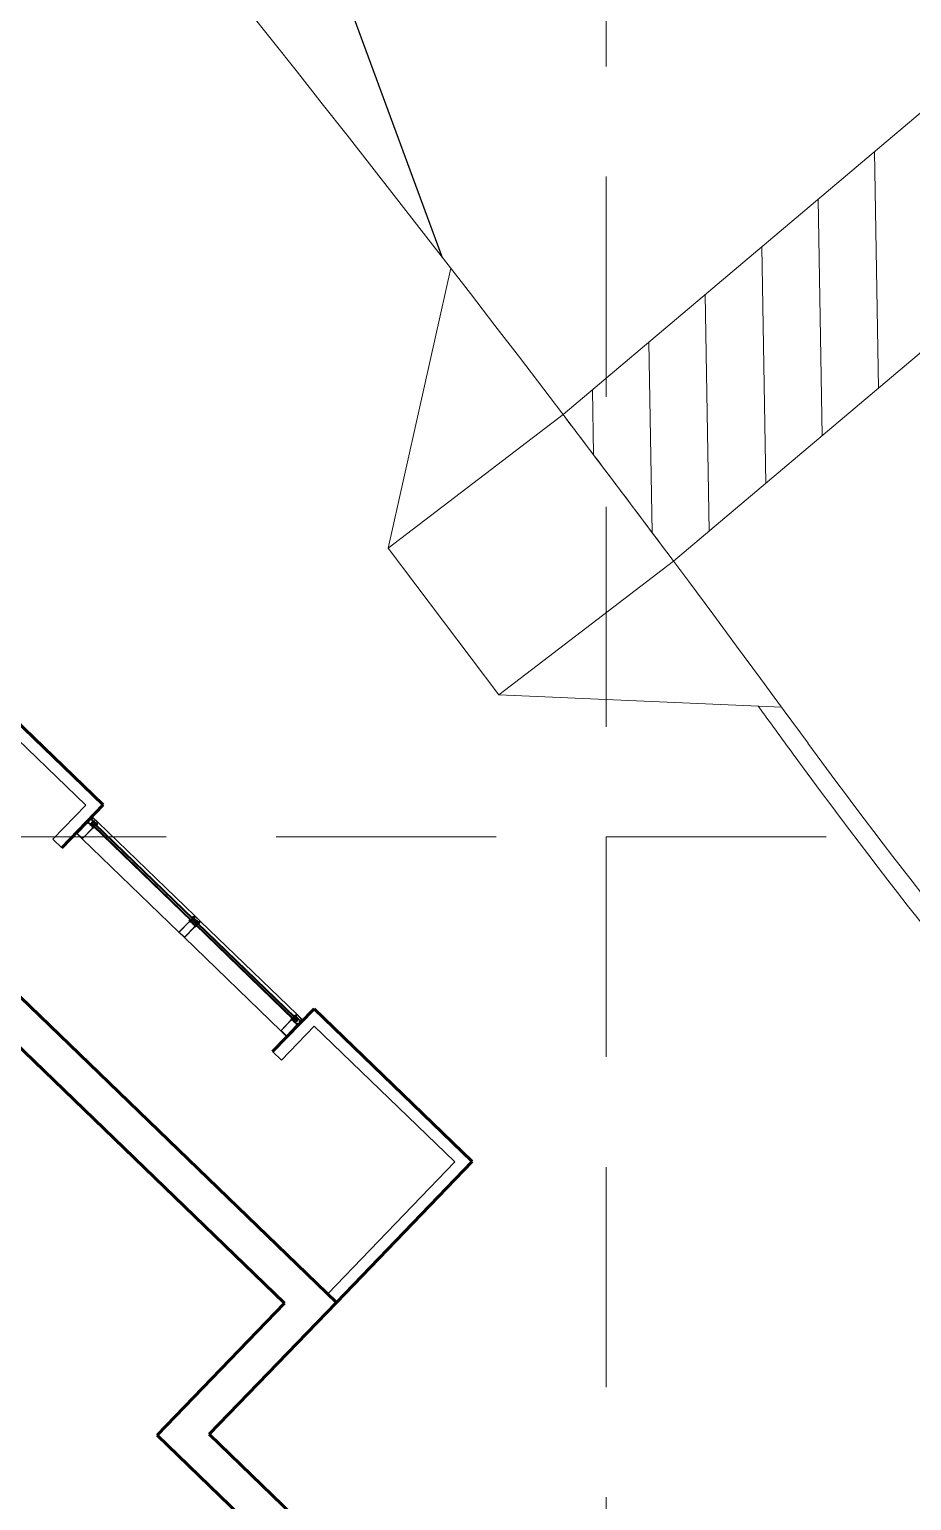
# Model space of a CAD drawing. Header units: feet. Extents: x 2597001 to 2598732, y 7017887 to 7019952.
# Drawn here: x 2597418.59 to 2597442.66, y 7018761.52 to 7018801.63 of the extents above; entities that cross this region are included whole.
import ezdxf

# ---------------------------------------------------------------- set-up
doc = ezdxf.new("R2010")
doc.units = ezdxf.units.FT
doc.header["$LTSCALE"] = 30
doc.header["$MEASUREMENT"] = 0
doc.linetypes.add('HIDDEN', pattern=[0.375, 0.25, -0.125])
doc.layers.get('0').update_dxf_attribs({"linetype": 'CONTINUOUS'})
for name, color, linetype, lineweight in [('18358A-BASE-SITE$0$A-Sidewalk', 241, 'CONTINUOUS', 20), ('18358A-BASE-SITE$0$Curb', 1, 'CONTINUOUS', 9), ('18358A-BASE-SITE$0$DICKS-A-WALL-AGAP', 1, 'CONTINUOUS', 20), ('18358A-BASE-SITE$0$DICKS-A-WALL-SHELL-EXT', 1, 'CONTINUOUS', 60), ('18358A-BASE-SITE$0$DICKS-A-WALL-SHELL-INT', 1, 'CONTINUOUS', 60), ('18358A-BASE-SITE$0$PARK-STRIP', 5, 'CONTINUOUS', 0)]:
    doc.layers.add(name, color=color, linetype=linetype, lineweight=lineweight)
doc.layers.add('GRID', color=254, linetype='HIDDEN')
doc.layers.add('PC', color=35, linetype='CONTINUOUS')

msp = doc.modelspace()

# ---------------------------------------------------------------- hatches: boundary and pattern name
at = {"layer": '18358A-BASE-SITE$0$PARK-STRIP'}
h = msp.add_hatch(dxfattribs=at)
h.set_pattern_fill('ANSI31', scale=12.5, style=0)
h.set_pattern_definition([(91.00003011, (24.753, -24.7226), (-1.56226200935, -0.02727020604), [])])
edge = h.paths.add_edge_path()
edge.add_arc((2596963.26, 7018433.654), 590.411, 36.776608, 37.262559)
edge.add_line((2597433.15, 7018791.129), (2597463.484, 7018816.728))
edge.add_line((2597463.484, 7018816.728), (2597465.27, 7018823.892))
edge.add_line((2597465.27, 7018823.892), (2597450.715, 7018827.52))
edge.add_line((2597450.715, 7018827.52), (2597452.893, 7018836.253))
edge.add_line((2597452.893, 7018836.253), (2597491.705, 7018826.576))
edge.add_line((2597491.705, 7018826.576), (2597489.53, 7018817.843))
edge.add_line((2597489.53, 7018817.843), (2597470.121, 7018822.682))
edge.add_line((2597470.121, 7018822.682), (2597467.944, 7018813.949))
edge.add_line((2597467.944, 7018813.949), (2597436.165, 7018787.13))

# ---------------------------------------------------------------- linework, layer by layer
for p, q in [((2597420.3, 7018780.173), (2597419.866, 7018779.723)), ((2597420.304, 7018780.169), (2597420.3, 7018780.173)), ((2597420.304, 7018780.169), (2597420.305, 7018780.164)), ((2597420.312, 7018780.157), (2597420.317, 7018780.155)), ((2597420.317, 7018780.155), (2597420.318, 7018780.155)), ((2597420.319, 7018780.155), (2597420.468, 7018780.01)), ((2597419.866, 7018779.723), (2597419.869, 7018779.72)), ((2597419.869, 7018779.72), (2597419.874, 7018779.718)), ((2597419.869, 7018779.72), (2597419.869, 7018779.72)), ((2597419.874, 7018779.718), (2597419.878, 7018779.715)), ((2597419.878, 7018779.715), (2597419.882, 7018779.711)), ((2597419.882, 7018779.711), (2597419.884, 7018779.707)), ((2597419.884, 7018779.707), (2597419.884, 7018779.705)), ((2597419.884, 7018779.705), (2597420.034, 7018779.56)), ((2597420.034, 7018779.56), (2597420.322, 7018779.858)), ((2597420.324, 7018779.856), (2597420.328, 7018779.852)), ((2597420.325, 7018779.917), (2597423.018, 7018777.316)), ((2597420.328, 7018779.852), (2597420.359, 7018779.871)), ((2597420.382, 7018779.977), (2597423.076, 7018777.376)), ((2597420.447, 7018779.976), (2597420.43, 7018779.944)), ((2597420.443, 7018779.984), (2597420.468, 7018780.01)), ((2597420.443, 7018779.98), (2597420.447, 7018779.976)), ((2597422.671, 7018777.014), (2597422.959, 7018777.312)), ((2597422.953, 7018777.318), (2597422.97, 7018777.349)), ((2597422.957, 7018777.314), (2597422.953, 7018777.318)), ((2597423.072, 7018777.441), (2597423.041, 7018777.423)), ((2597423.076, 7018777.437), (2597423.072, 7018777.441)), ((2597423.08, 7018777.437), (2597423.105, 7018777.463)), ((2597423.105, 7018777.463), (2597423.255, 7018777.319)), ((2597423.169, 7018777.286), (2597425.855, 7018774.692)), ((2597423.234, 7018777.285), (2597423.217, 7018777.253)), ((2597423.23, 7018777.293), (2597423.255, 7018777.319)), ((2597423.23, 7018777.289), (2597423.234, 7018777.285)), ((2597422.671, 7018777.014), (2597422.821, 7018776.869)), ((2597422.821, 7018776.869), (2597423.109, 7018777.167)), ((2597423.111, 7018777.226), (2597425.797, 7018774.632)), ((2597423.111, 7018777.165), (2597423.115, 7018777.161)), ((2597423.115, 7018777.161), (2597423.146, 7018777.18)), ((2597425.451, 7018774.33), (2597425.738, 7018774.628)), ((2597426.053, 7018774.617), (2597425.619, 7018774.167)), ((2597425.732, 7018774.634), (2597425.75, 7018774.665)), ((2597425.736, 7018774.63), (2597425.732, 7018774.634)), ((2597425.851, 7018774.757), (2597425.82, 7018774.739)), ((2597425.856, 7018774.753), (2597425.851, 7018774.757)), ((2597425.859, 7018774.753), (2597425.885, 7018774.779)), ((2597426.035, 7018774.635), (2597425.885, 7018774.779)), ((2597426.035, 7018774.633), (2597426.035, 7018774.635)), ((2597426.037, 7018774.628), (2597426.035, 7018774.633)), ((2597426.041, 7018774.625), (2597426.037, 7018774.628)), ((2597426.045, 7018774.622), (2597426.041, 7018774.625)), ((2597426.05, 7018774.62), (2597426.045, 7018774.622)), ((2597426.05, 7018774.62), (2597426.053, 7018774.617)), ((2597425.6, 7018774.185), (2597425.451, 7018774.33)), ((2597425.602, 7018774.185), (2597425.6, 7018774.185)), ((2597425.607, 7018774.183), (2597425.602, 7018774.185)), ((2597425.611, 7018774.179), (2597425.607, 7018774.183)), ((2597425.614, 7018774.175), (2597425.611, 7018774.179)), ((2597425.615, 7018774.171), (2597425.614, 7018774.175)), ((2597425.615, 7018774.171), (2597425.615, 7018774.171)), ((2597425.619, 7018774.167), (2597425.615, 7018774.171))]:
    msp.add_line(p, q)
at = {"color": 9}
for p, q in [((2597419.902, 7018779.753), (2597420.184, 7018780.045)), ((2597420.184, 7018780.045), (2597420.209, 7018780.021)), ((2597420.188, 7018780.049), (2597420.246, 7018780.109)), ((2597420.213, 7018780.025), (2597420.188, 7018780.049)), ((2597420.246, 7018780.109), (2597420.271, 7018780.085)), ((2597420.249, 7018780.113), (2597420.271, 7018780.135)), ((2597420.275, 7018780.089), (2597420.249, 7018780.113)), ((2597420.271, 7018780.085), (2597420.264, 7018780.077)), ((2597420.264, 7018780.077), (2597420.268, 7018780.074)), ((2597420.268, 7018780.074), (2597420.282, 7018780.089)), ((2597420.271, 7018780.135), (2597420.277, 7018780.13)), ((2597420.275, 7018780.139), (2597420.304, 7018780.169)), ((2597420.28, 7018780.134), (2597420.275, 7018780.139)), ((2597420.275, 7018780.11), (2597420.29, 7018780.125)), ((2597420.281, 7018780.104), (2597420.275, 7018780.11)), ((2597420.29, 7018780.105), (2597420.275, 7018780.089)), ((2597420.277, 7018780.13), (2597420.28, 7018780.134)), ((2597420.29, 7018780.117), (2597420.281, 7018780.104)), ((2597420.282, 7018780.089), (2597420.289, 7018780.081)), ((2597420.286, 7018780.092), (2597420.296, 7018780.104)), ((2597420.293, 7018780.085), (2597420.286, 7018780.092)), ((2597420.287, 7018780.108), (2597420.29, 7018780.105)), ((2597420.293, 7018780.107), (2597420.287, 7018780.108)), ((2597420.289, 7018780.081), (2597420.293, 7018780.085)), ((2597420.299, 7018780.116), (2597420.29, 7018780.125)), ((2597420.29, 7018780.117), (2597420.307, 7018780.101)), ((2597420.293, 7018780.158), (2597420.294, 7018780.153)), ((2597420.293, 7018780.128), (2597420.319, 7018780.155)), ((2597420.293, 7018780.128), (2597420.301, 7018780.121)), ((2597420.296, 7018780.104), (2597420.293, 7018780.107)), ((2597420.294, 7018780.153), (2597420.297, 7018780.149)), ((2597420.307, 7018780.101), (2597420.294, 7018780.092)), ((2597420.294, 7018780.092), (2597420.406, 7018779.983)), ((2597420.296, 7018780.162), (2597420.298, 7018780.157)), ((2597420.297, 7018780.149), (2597420.301, 7018780.146)), ((2597420.298, 7018780.157), (2597420.301, 7018780.153)), ((2597420.299, 7018780.116), (2597420.305, 7018780.122)), ((2597420.3, 7018780.165), (2597420.302, 7018780.161)), ((2597420.301, 7018780.153), (2597420.305, 7018780.15)), ((2597420.301, 7018780.129), (2597420.319, 7018780.147)), ((2597420.301, 7018780.146), (2597420.306, 7018780.144)), ((2597420.303, 7018780.126), (2597420.301, 7018780.129)), ((2597420.305, 7018780.122), (2597420.301, 7018780.121)), ((2597420.302, 7018780.161), (2597420.305, 7018780.157)), ((2597420.303, 7018780.126), (2597420.32, 7018780.131)), ((2597420.303, 7018780.112), (2597420.315, 7018780.124)), ((2597420.303, 7018780.112), (2597420.314, 7018780.101)), ((2597420.303, 7018780.09), (2597420.314, 7018780.101)), ((2597420.337, 7018780.057), (2597420.303, 7018780.09)), ((2597420.305, 7018780.164), (2597420.308, 7018780.16)), ((2597420.305, 7018780.157), (2597420.308, 7018780.153)), ((2597420.305, 7018780.15), (2597420.309, 7018780.148)), ((2597420.306, 7018780.144), (2597420.308, 7018780.143)), ((2597420.308, 7018780.16), (2597420.312, 7018780.157)), ((2597420.308, 7018780.153), (2597420.313, 7018780.151)), ((2597420.309, 7018780.148), (2597420.311, 7018780.147)), ((2597420.313, 7018780.151), (2597420.315, 7018780.151)), ((2597420.315, 7018780.124), (2597420.321, 7018780.126)), ((2597420.319, 7018780.147), (2597420.461, 7018780.01)), ((2597420.333, 7018780.054), (2597420.319, 7018780.039)), ((2597420.321, 7018780.126), (2597420.32, 7018780.131)), ((2597420.333, 7018780.054), (2597420.333, 7018780.054)), ((2597420.367, 7018780.021), (2597420.333, 7018780.054)), ((2597420.337, 7018780.057), (2597420.339, 7018780.059)), ((2597420.339, 7018780.059), (2597420.372, 7018780.027)), ((2597419.869, 7018779.72), (2597419.898, 7018779.75)), ((2597419.873, 7018779.723), (2597419.878, 7018779.722)), ((2597419.877, 7018779.727), (2597419.881, 7018779.725)), ((2597419.878, 7018779.722), (2597419.882, 7018779.719)), ((2597419.88, 7018779.731), (2597419.885, 7018779.729)), ((2597419.881, 7018779.725), (2597419.886, 7018779.723)), ((2597419.882, 7018779.719), (2597419.885, 7018779.715)), ((2597419.884, 7018779.705), (2597420.188, 7018780.02)), ((2597419.885, 7018779.729), (2597419.889, 7018779.726)), ((2597419.885, 7018779.715), (2597419.887, 7018779.711)), ((2597419.886, 7018779.723), (2597419.889, 7018779.719)), ((2597419.887, 7018779.711), (2597419.888, 7018779.709)), ((2597419.889, 7018779.726), (2597419.892, 7018779.723)), ((2597419.889, 7018779.719), (2597419.891, 7018779.714)), ((2597419.891, 7018779.714), (2597419.892, 7018779.713)), ((2597419.892, 7018779.723), (2597419.895, 7018779.718)), ((2597419.895, 7018779.709), (2597420.178, 7018780.001)), ((2597419.895, 7018779.718), (2597419.895, 7018779.716)), ((2597419.895, 7018779.709), (2597420.038, 7018779.571)), ((2597419.898, 7018779.75), (2597419.904, 7018779.744)), ((2597419.908, 7018779.748), (2597419.902, 7018779.753)), ((2597419.904, 7018779.744), (2597419.908, 7018779.748)), ((2597420.173, 7018780.034), (2597419.928, 7018779.75)), ((2597420.038, 7018779.571), (2597420.32, 7018779.864)), ((2597420.178, 7018780.001), (2597420.198, 7018779.981)), ((2597420.181, 7018780.005), (2597420.194, 7018780.014)), ((2597420.181, 7018780.005), (2597420.198, 7018779.989)), ((2597420.194, 7018780.014), (2597420.188, 7018780.02)), ((2597420.191, 7018780.008), (2597420.191, 7018780.002)), ((2597420.194, 7018780.005), (2597420.191, 7018780.008)), ((2597420.191, 7018780.002), (2597420.195, 7018779.999)), ((2597420.209, 7018780.021), (2597420.194, 7018780.005)), ((2597420.195, 7018779.999), (2597420.206, 7018780.01)), ((2597420.198, 7018779.989), (2597420.207, 7018780.002)), ((2597420.209, 7018779.993), (2597420.198, 7018779.981)), ((2597420.206, 7018780.01), (2597420.213, 7018780.003)), ((2597420.25, 7018779.96), (2597420.207, 7018780.002)), ((2597420.209, 7018780.014), (2597420.224, 7018780.029)), ((2597420.217, 7018780.006), (2597420.209, 7018780.014)), ((2597420.243, 7018779.96), (2597420.209, 7018779.993)), ((2597420.22, 7018780.032), (2597420.213, 7018780.025)), ((2597420.213, 7018780.003), (2597420.217, 7018780.006)), ((2597420.224, 7018780.029), (2597420.22, 7018780.032)), ((2597420.235, 7018779.952), (2597420.243, 7018779.96)), ((2597420.235, 7018779.952), (2597420.239, 7018779.949)), ((2597420.239, 7018779.949), (2597420.243, 7018779.953)), ((2597420.243, 7018779.953), (2597420.269, 7018779.927)), ((2597420.25, 7018779.96), (2597420.256, 7018779.966)), ((2597420.254, 7018779.956), (2597420.26, 7018779.963)), ((2597420.254, 7018779.956), (2597420.273, 7018779.938)), ((2597420.258, 7018779.976), (2597420.256, 7018779.966)), ((2597420.319, 7018780.039), (2597420.258, 7018779.976)), ((2597420.263, 7018779.973), (2597420.26, 7018779.963)), ((2597420.319, 7018780.031), (2597420.263, 7018779.973)), ((2597420.265, 7018779.924), (2597420.269, 7018779.927)), ((2597420.265, 7018779.924), (2597420.269, 7018779.92)), ((2597420.269, 7018779.92), (2597420.276, 7018779.927)), ((2597420.273, 7018779.938), (2597420.279, 7018779.945)), ((2597420.276, 7018779.935), (2597420.282, 7018779.94)), ((2597420.276, 7018779.935), (2597420.32, 7018779.893)), ((2597420.276, 7018779.927), (2597420.31, 7018779.895)), ((2597420.289, 7018779.948), (2597420.279, 7018779.945)), ((2597420.292, 7018779.943), (2597420.282, 7018779.94)), ((2597420.345, 7018780.006), (2597420.289, 7018779.948)), ((2597420.313, 7018779.921), (2597420.291, 7018779.942)), ((2597420.352, 7018780.006), (2597420.292, 7018779.943)), ((2597420.31, 7018779.895), (2597420.299, 7018779.884)), ((2597420.32, 7018779.864), (2597420.299, 7018779.884)), ((2597420.308, 7018780.011), (2597420.302, 7018779.99)), ((2597420.302, 7018779.99), (2597420.305, 7018779.988)), ((2597420.325, 7018779.994), (2597420.305, 7018779.988)), ((2597420.307, 7018779.884), (2597420.32, 7018779.893)), ((2597420.324, 7018779.867), (2597420.307, 7018779.884)), ((2597420.323, 7018780.027), (2597420.308, 7018780.011)), ((2597420.313, 7018779.921), (2597420.308, 7018779.915)), ((2597420.312, 7018780.009), (2597420.309, 7018779.995)), ((2597420.323, 7018779.999), (2597420.309, 7018779.995)), ((2597420.33, 7018780.027), (2597420.312, 7018780.009)), ((2597420.324, 7018779.958), (2597420.314, 7018779.967)), ((2597420.315, 7018779.908), (2597420.388, 7018779.983)), ((2597420.315, 7018779.886), (2597420.317, 7018779.888)), ((2597420.317, 7018779.878), (2597420.315, 7018779.886)), ((2597420.317, 7018779.888), (2597420.32, 7018779.885)), ((2597420.317, 7018779.878), (2597420.325, 7018779.876)), ((2597420.321, 7018779.91), (2597420.318, 7018779.906)), ((2597420.325, 7018779.891), (2597420.318, 7018779.898)), ((2597420.319, 7018780.039), (2597420.334, 7018780.024)), ((2597420.319, 7018780.039), (2597420.33, 7018780.027)), ((2597420.319, 7018780.031), (2597420.323, 7018780.027)), ((2597420.319, 7018780.015), (2597420.319, 7018780.009)), ((2597420.322, 7018780.012), (2597420.319, 7018780.015)), ((2597420.319, 7018780.009), (2597420.323, 7018780.006)), ((2597420.32, 7018779.885), (2597420.325, 7018779.891)), ((2597420.325, 7018780.015), (2597420.322, 7018780.012)), ((2597420.322, 7018779.858), (2597420.338, 7018779.875)), ((2597420.341, 7018780.017), (2597420.323, 7018779.999)), ((2597420.323, 7018780.006), (2597420.329, 7018780.005)), ((2597420.324, 7018780.021), (2597420.325, 7018780.015)), ((2597420.327, 7018780.017), (2597420.324, 7018780.021)), ((2597420.324, 7018779.958), (2597420.342, 7018779.976)), ((2597420.324, 7018779.881), (2597420.33, 7018779.886)), ((2597420.324, 7018779.881), (2597420.327, 7018779.878)), ((2597420.324, 7018779.867), (2597420.332, 7018779.881)), ((2597420.324, 7018779.856), (2597420.342, 7018779.875)), ((2597420.341, 7018780.01), (2597420.325, 7018779.994)), ((2597420.325, 7018779.876), (2597420.327, 7018779.878)), ((2597420.326, 7018780.008), (2597420.328, 7018780.011)), ((2597420.329, 7018780.005), (2597420.326, 7018780.008)), ((2597420.334, 7018780.024), (2597420.327, 7018780.017)), ((2597420.328, 7018780.011), (2597420.334, 7018780.011)), ((2597420.36, 7018779.879), (2597420.329, 7018779.91)), ((2597420.342, 7018779.875), (2597420.33, 7018779.886)), ((2597420.331, 7018780.014), (2597420.337, 7018780.021)), ((2597420.334, 7018780.011), (2597420.331, 7018780.014)), ((2597420.332, 7018779.881), (2597420.338, 7018779.875)), ((2597420.342, 7018779.976), (2597420.333, 7018779.985)), ((2597420.334, 7018780.038), (2597420.335, 7018780.038)), ((2597420.334, 7018780.035), (2597420.337, 7018780.032)), ((2597420.336, 7018779.891), (2597420.337, 7018779.891)), ((2597420.336, 7018779.888), (2597420.344, 7018779.88)), ((2597420.337, 7018780.021), (2597420.352, 7018780.006)), ((2597420.338, 7018780.038), (2597420.34, 7018780.036)), ((2597420.368, 7018779.962), (2597420.339, 7018779.932)), ((2597420.339, 7018779.932), (2597423.032, 7018777.331)), ((2597420.339, 7018779.932), (2597420.339, 7018779.932)), ((2597420.339, 7018779.932), (2597420.369, 7018779.903)), ((2597420.34, 7018780.032), (2597420.34, 7018780.033)), ((2597420.34, 7018779.892), (2597420.348, 7018779.884)), ((2597420.341, 7018780.017), (2597420.352, 7018780.006)), ((2597420.341, 7018780.01), (2597420.345, 7018780.006)), ((2597420.345, 7018780.027), (2597420.346, 7018780.027)), ((2597420.345, 7018780.024), (2597420.348, 7018780.021)), ((2597420.347, 7018779.88), (2597420.348, 7018779.881)), ((2597420.349, 7018780.028), (2597420.352, 7018780.025)), ((2597420.351, 7018780.021), (2597420.352, 7018780.022)), ((2597420.352, 7018780.006), (2597420.367, 7018780.021)), ((2597420.375, 7018779.984), (2597420.352, 7018780.006)), ((2597420.368, 7018779.962), (2597423.061, 7018777.361)), ((2597420.398, 7018779.933), (2597420.368, 7018779.962)), ((2597420.369, 7018779.903), (2597420.398, 7018779.933)), ((2597420.371, 7018780.025), (2597420.372, 7018780.027)), ((2597420.371, 7018780.025), (2597420.404, 7018779.992)), ((2597420.375, 7018779.984), (2597420.38, 7018779.99)), ((2597420.39, 7018779.981), (2597420.394, 7018779.984)), ((2597420.422, 7018779.943), (2597420.39, 7018779.973)), ((2597420.409, 7018779.977), (2597420.401, 7018779.985)), ((2597420.404, 7018779.992), (2597420.415, 7018780.003)), ((2597420.415, 7018779.996), (2597420.406, 7018779.983)), ((2597420.415, 7018779.983), (2597420.409, 7018779.977)), ((2597420.409, 7018779.966), (2597420.409, 7018779.966)), ((2597420.409, 7018779.963), (2597420.417, 7018779.955)), ((2597420.413, 7018779.988), (2597420.412, 7018779.986)), ((2597420.412, 7018779.986), (2597420.415, 7018779.983)), ((2597420.412, 7018779.966), (2597420.42, 7018779.959)), ((2597420.421, 7018779.986), (2597420.413, 7018779.988)), ((2597420.419, 7018779.979), (2597420.413, 7018779.973)), ((2597420.425, 7018779.961), (2597420.413, 7018779.973)), ((2597420.426, 7018779.993), (2597420.415, 7018780.003)), ((2597420.432, 7018779.98), (2597420.415, 7018779.996)), ((2597420.432, 7018779.98), (2597420.419, 7018779.97)), ((2597420.419, 7018779.979), (2597420.422, 7018779.976)), ((2597420.419, 7018779.97), (2597420.425, 7018779.965)), ((2597420.42, 7018779.955), (2597420.42, 7018779.956)), ((2597420.421, 7018779.986), (2597420.424, 7018779.978)), ((2597420.424, 7018779.978), (2597420.422, 7018779.976)), ((2597420.443, 7018779.98), (2597420.425, 7018779.961)), ((2597420.425, 7018779.965), (2597420.439, 7018779.98)), ((2597420.426, 7018779.993), (2597420.438, 7018780.005)), ((2597420.43, 7018779.989), (2597420.436, 7018779.995)), ((2597420.43, 7018779.989), (2597420.439, 7018779.98)), ((2597420.436, 7018779.995), (2597420.435, 7018779.992)), ((2597420.443, 7018779.984), (2597420.435, 7018779.992)), ((2597420.438, 7018780.005), (2597420.44, 7018780.012)), ((2597420.44, 7018780.012), (2597420.445, 7018780.01)), ((2597420.441, 7018779.993), (2597420.445, 7018780.01)), ((2597420.441, 7018779.993), (2597420.443, 7018779.991)), ((2597420.443, 7018779.991), (2597420.461, 7018780.01)), ((2597420.468, 7018780.01), (2597423.105, 7018777.463)), ((2597420.034, 7018779.56), (2597422.671, 7018777.014)), ((2597422.682, 7018777.018), (2597422.964, 7018777.31)), ((2597422.957, 7018777.314), (2597422.975, 7018777.332)), ((2597422.959, 7018777.312), (2597422.975, 7018777.329)), ((2597422.964, 7018777.31), (2597422.985, 7018777.29)), ((2597422.968, 7018777.314), (2597422.981, 7018777.323)), ((2597422.968, 7018777.314), (2597422.985, 7018777.297)), ((2597422.975, 7018777.332), (2597422.987, 7018777.321)), ((2597422.981, 7018777.323), (2597422.975, 7018777.329)), ((2597422.976, 7018777.316), (2597422.978, 7018777.318)), ((2597422.979, 7018777.308), (2597422.976, 7018777.316)), ((2597422.978, 7018777.351), (2597423.01, 7018777.32)), ((2597422.981, 7018777.315), (2597422.978, 7018777.318)), ((2597422.979, 7018777.308), (2597422.987, 7018777.306)), ((2597422.98, 7018777.338), (2597422.98, 7018777.339)), ((2597422.98, 7018777.335), (2597422.988, 7018777.327)), ((2597422.981, 7018777.315), (2597422.987, 7018777.321)), ((2597422.983, 7018777.339), (2597422.991, 7018777.331)), ((2597422.985, 7018777.311), (2597422.991, 7018777.316)), ((2597422.985, 7018777.297), (2597422.994, 7018777.311)), ((2597422.988, 7018777.308), (2597422.985, 7018777.311)), ((2597422.996, 7018777.301), (2597422.985, 7018777.29)), ((2597422.987, 7018777.306), (2597422.988, 7018777.308)), ((2597422.991, 7018777.327), (2597422.992, 7018777.328)), ((2597422.991, 7018777.316), (2597422.999, 7018777.309)), ((2597423.037, 7018777.269), (2597422.994, 7018777.311)), ((2597423.03, 7018777.269), (2597422.996, 7018777.301)), ((2597423.031, 7018777.39), (2597423.002, 7018777.36)), ((2597423.002, 7018777.36), (2597423.032, 7018777.331)), ((2597423.002, 7018777.36), (2597423.002, 7018777.36)), ((2597423.01, 7018777.313), (2597423.006, 7018777.309)), ((2597423.009, 7018777.307), (2597423.081, 7018777.382)), ((2597423.021, 7018777.305), (2597423.016, 7018777.3)), ((2597423.021, 7018777.305), (2597423.044, 7018777.284)), ((2597423.022, 7018777.261), (2597423.03, 7018777.269)), ((2597423.022, 7018777.261), (2597423.026, 7018777.258)), ((2597423.026, 7018777.258), (2597423.03, 7018777.261)), ((2597423.03, 7018777.261), (2597423.056, 7018777.236)), ((2597423.061, 7018777.361), (2597423.031, 7018777.39)), ((2597423.032, 7018777.331), (2597423.061, 7018777.361)), ((2597423.037, 7018777.269), (2597423.042, 7018777.275)), ((2597423.04, 7018777.414), (2597423.071, 7018777.384)), ((2597423.041, 7018777.265), (2597423.047, 7018777.272)), ((2597423.041, 7018777.265), (2597423.059, 7018777.247)), ((2597423.045, 7018777.285), (2597423.042, 7018777.275)), ((2597423.105, 7018777.347), (2597423.045, 7018777.285)), ((2597423.05, 7018777.282), (2597423.047, 7018777.272)), ((2597423.106, 7018777.34), (2597423.05, 7018777.282)), ((2597423.052, 7018777.413), (2597423.053, 7018777.414)), ((2597423.052, 7018777.41), (2597423.06, 7018777.402)), ((2597423.052, 7018777.232), (2597423.056, 7018777.236)), ((2597423.056, 7018777.414), (2597423.064, 7018777.406)), ((2597423.056, 7018777.229), (2597423.063, 7018777.236)), ((2597423.076, 7018777.437), (2597423.058, 7018777.418)), ((2597423.058, 7018777.418), (2597423.07, 7018777.407)), ((2597423.058, 7018777.317), (2597423.076, 7018777.336)), ((2597423.058, 7018777.317), (2597423.067, 7018777.308)), ((2597423.059, 7018777.247), (2597423.066, 7018777.254)), ((2597423.062, 7018777.419), (2597423.076, 7018777.434)), ((2597423.068, 7018777.413), (2597423.062, 7018777.419)), ((2597423.063, 7018777.402), (2597423.064, 7018777.403)), ((2597423.063, 7018777.244), (2597423.069, 7018777.249)), ((2597423.063, 7018777.244), (2597423.106, 7018777.202)), ((2597423.063, 7018777.236), (2597423.097, 7018777.204)), ((2597423.076, 7018777.257), (2597423.066, 7018777.254)), ((2597423.076, 7018777.426), (2597423.068, 7018777.413)), ((2597423.079, 7018777.252), (2597423.069, 7018777.249)), ((2597423.076, 7018777.413), (2597423.07, 7018777.407)), ((2597423.075, 7018777.418), (2597423.073, 7018777.416)), ((2597423.076, 7018777.413), (2597423.073, 7018777.416)), ((2597423.083, 7018777.416), (2597423.075, 7018777.418)), ((2597423.08, 7018777.409), (2597423.075, 7018777.403)), ((2597423.075, 7018777.403), (2597423.082, 7018777.395)), ((2597423.086, 7018777.424), (2597423.076, 7018777.434)), ((2597423.076, 7018777.426), (2597423.093, 7018777.41)), ((2597423.076, 7018777.336), (2597423.086, 7018777.327)), ((2597423.132, 7018777.315), (2597423.076, 7018777.257)), ((2597423.1, 7018777.23), (2597423.078, 7018777.251)), ((2597423.079, 7018777.384), (2597423.082, 7018777.388)), ((2597423.139, 7018777.315), (2597423.079, 7018777.252)), ((2597423.08, 7018777.437), (2597423.088, 7018777.429)), ((2597423.083, 7018777.406), (2597423.08, 7018777.409)), ((2597423.093, 7018777.41), (2597423.081, 7018777.401)), ((2597423.081, 7018777.401), (2597423.193, 7018777.292)), ((2597423.083, 7018777.416), (2597423.085, 7018777.408)), ((2597423.085, 7018777.408), (2597423.083, 7018777.406)), ((2597423.083, 7018777.369), (2597423.088, 7018777.375)), ((2597423.083, 7018777.369), (2597423.105, 7018777.347)), ((2597423.086, 7018777.424), (2597423.091, 7018777.43)), ((2597423.087, 7018777.437), (2597423.105, 7018777.456)), ((2597423.09, 7018777.435), (2597423.087, 7018777.437)), ((2597423.091, 7018777.43), (2597423.088, 7018777.429)), ((2597423.089, 7018777.421), (2597423.101, 7018777.433)), ((2597423.089, 7018777.421), (2597423.101, 7018777.41)), ((2597423.094, 7018777.32), (2597423.089, 7018777.299)), ((2597423.089, 7018777.299), (2597423.091, 7018777.297)), ((2597423.09, 7018777.435), (2597423.107, 7018777.44)), ((2597423.09, 7018777.399), (2597423.101, 7018777.41)), ((2597423.124, 7018777.366), (2597423.09, 7018777.399)), ((2597423.112, 7018777.303), (2597423.091, 7018777.297)), ((2597423.11, 7018777.336), (2597423.094, 7018777.32)), ((2597423.099, 7018777.317), (2597423.096, 7018777.304)), ((2597423.109, 7018777.308), (2597423.096, 7018777.304)), ((2597423.117, 7018777.336), (2597423.099, 7018777.317)), ((2597423.101, 7018777.433), (2597423.108, 7018777.435)), ((2597423.111, 7018777.267), (2597423.101, 7018777.276)), ((2597423.102, 7018777.217), (2597423.175, 7018777.292)), ((2597423.105, 7018777.456), (2597423.248, 7018777.319)), ((2597423.12, 7018777.362), (2597423.105, 7018777.347)), ((2597423.105, 7018777.347), (2597423.117, 7018777.336)), ((2597423.105, 7018777.347), (2597423.12, 7018777.333)), ((2597423.109, 7018777.321), (2597423.105, 7018777.324)), ((2597423.105, 7018777.324), (2597423.106, 7018777.318)), ((2597423.106, 7018777.34), (2597423.11, 7018777.336)), ((2597423.106, 7018777.318), (2597423.11, 7018777.314)), ((2597423.108, 7018777.435), (2597423.107, 7018777.44)), ((2597423.127, 7018777.326), (2597423.109, 7018777.308)), ((2597423.111, 7018777.324), (2597423.109, 7018777.321)), ((2597423.11, 7018777.314), (2597423.116, 7018777.314)), ((2597423.114, 7018777.326), (2597423.111, 7018777.329)), ((2597423.111, 7018777.329), (2597423.111, 7018777.324)), ((2597423.111, 7018777.267), (2597423.129, 7018777.285)), ((2597423.112, 7018777.317), (2597423.115, 7018777.32)), ((2597423.128, 7018777.319), (2597423.112, 7018777.303)), ((2597423.116, 7018777.314), (2597423.112, 7018777.317)), ((2597423.12, 7018777.333), (2597423.114, 7018777.326)), ((2597423.115, 7018777.32), (2597423.121, 7018777.32)), ((2597423.118, 7018777.323), (2597423.124, 7018777.329)), ((2597423.121, 7018777.32), (2597423.118, 7018777.323)), ((2597423.129, 7018777.285), (2597423.119, 7018777.294)), ((2597423.154, 7018777.33), (2597423.12, 7018777.362)), ((2597423.12, 7018777.362), (2597423.12, 7018777.362)), ((2597423.121, 7018777.346), (2597423.121, 7018777.347)), ((2597423.121, 7018777.343), (2597423.123, 7018777.341)), ((2597423.124, 7018777.366), (2597423.125, 7018777.368)), ((2597423.124, 7018777.347), (2597423.127, 7018777.345)), ((2597423.124, 7018777.329), (2597423.139, 7018777.315)), ((2597423.125, 7018777.368), (2597423.159, 7018777.336)), ((2597423.126, 7018777.341), (2597423.127, 7018777.342)), ((2597423.155, 7018777.271), (2597423.126, 7018777.241)), ((2597423.126, 7018777.241), (2597425.812, 7018774.647)), ((2597423.126, 7018777.241), (2597423.156, 7018777.212)), ((2597423.126, 7018777.241), (2597423.126, 7018777.241)), ((2597423.127, 7018777.326), (2597423.139, 7018777.315)), ((2597423.128, 7018777.319), (2597423.132, 7018777.315)), ((2597423.132, 7018777.336), (2597423.133, 7018777.336)), ((2597423.132, 7018777.333), (2597423.135, 7018777.33)), ((2597423.136, 7018777.336), (2597423.138, 7018777.334)), ((2597423.138, 7018777.33), (2597423.138, 7018777.331)), ((2597423.139, 7018777.315), (2597423.154, 7018777.33)), ((2597423.162, 7018777.293), (2597423.139, 7018777.315)), ((2597423.155, 7018777.271), (2597425.84, 7018774.677)), ((2597423.185, 7018777.242), (2597423.155, 7018777.271)), ((2597423.156, 7018777.212), (2597423.185, 7018777.242)), ((2597423.157, 7018777.334), (2597423.159, 7018777.336)), ((2597423.157, 7018777.334), (2597423.191, 7018777.301)), ((2597423.162, 7018777.293), (2597423.167, 7018777.299)), ((2597423.177, 7018777.29), (2597423.18, 7018777.293)), ((2597423.208, 7018777.252), (2597423.177, 7018777.282)), ((2597423.195, 7018777.286), (2597423.188, 7018777.293)), ((2597423.191, 7018777.301), (2597423.202, 7018777.312)), ((2597423.202, 7018777.305), (2597423.193, 7018777.292)), ((2597423.202, 7018777.291), (2597423.195, 7018777.286)), ((2597423.195, 7018777.275), (2597423.196, 7018777.275)), ((2597423.195, 7018777.272), (2597423.204, 7018777.264)), ((2597423.2, 7018777.296), (2597423.198, 7018777.294)), ((2597423.198, 7018777.294), (2597423.202, 7018777.291)), ((2597423.199, 7018777.275), (2597423.207, 7018777.267)), ((2597423.208, 7018777.294), (2597423.2, 7018777.296)), ((2597423.205, 7018777.288), (2597423.2, 7018777.281)), ((2597423.212, 7018777.27), (2597423.2, 7018777.281)), ((2597423.213, 7018777.301), (2597423.202, 7018777.312)), ((2597423.219, 7018777.289), (2597423.202, 7018777.305)), ((2597423.205, 7018777.288), (2597423.209, 7018777.285)), ((2597423.219, 7018777.289), (2597423.206, 7018777.279)), ((2597423.206, 7018777.279), (2597423.212, 7018777.274)), ((2597423.207, 7018777.264), (2597423.207, 7018777.264)), ((2597423.208, 7018777.294), (2597423.21, 7018777.287)), ((2597423.21, 7018777.287), (2597423.209, 7018777.285)), ((2597423.212, 7018777.274), (2597423.226, 7018777.289)), ((2597423.23, 7018777.289), (2597423.212, 7018777.27)), ((2597423.213, 7018777.301), (2597423.225, 7018777.314)), ((2597423.217, 7018777.298), (2597423.223, 7018777.304)), ((2597423.217, 7018777.298), (2597423.226, 7018777.289)), ((2597423.223, 7018777.304), (2597423.222, 7018777.3)), ((2597423.23, 7018777.293), (2597423.222, 7018777.3)), ((2597423.225, 7018777.314), (2597423.227, 7018777.321)), ((2597423.227, 7018777.321), (2597423.232, 7018777.319)), ((2597423.228, 7018777.302), (2597423.232, 7018777.319)), ((2597423.228, 7018777.302), (2597423.23, 7018777.3)), ((2597423.23, 7018777.3), (2597423.248, 7018777.319)), ((2597423.255, 7018777.319), (2597425.885, 7018774.779)), ((2597422.682, 7018777.018), (2597422.824, 7018776.88)), ((2597422.821, 7018776.869), (2597425.451, 7018774.33)), ((2597422.824, 7018776.88), (2597423.107, 7018777.173)), ((2597423.052, 7018777.232), (2597423.056, 7018777.229)), ((2597423.097, 7018777.204), (2597423.086, 7018777.192)), ((2597423.107, 7018777.173), (2597423.086, 7018777.192)), ((2597423.093, 7018777.193), (2597423.106, 7018777.202)), ((2597423.11, 7018777.176), (2597423.093, 7018777.193)), ((2597423.1, 7018777.23), (2597423.095, 7018777.224)), ((2597423.102, 7018777.195), (2597423.104, 7018777.196)), ((2597423.104, 7018777.187), (2597423.102, 7018777.195)), ((2597423.108, 7018777.218), (2597423.104, 7018777.215)), ((2597423.112, 7018777.2), (2597423.104, 7018777.207)), ((2597423.104, 7018777.196), (2597423.107, 7018777.193)), ((2597423.104, 7018777.187), (2597423.112, 7018777.185)), ((2597423.107, 7018777.193), (2597423.112, 7018777.2)), ((2597423.109, 7018777.167), (2597423.125, 7018777.184)), ((2597423.11, 7018777.176), (2597423.119, 7018777.189)), ((2597423.111, 7018777.19), (2597423.117, 7018777.195)), ((2597423.111, 7018777.19), (2597423.114, 7018777.187)), ((2597423.111, 7018777.165), (2597423.129, 7018777.184)), ((2597423.112, 7018777.185), (2597423.114, 7018777.187)), ((2597423.147, 7018777.188), (2597423.115, 7018777.219)), ((2597423.129, 7018777.184), (2597423.117, 7018777.195)), ((2597423.119, 7018777.189), (2597423.125, 7018777.184)), ((2597423.123, 7018777.2), (2597423.124, 7018777.2)), ((2597423.123, 7018777.197), (2597423.131, 7018777.189)), ((2597423.127, 7018777.2), (2597423.135, 7018777.192)), ((2597423.134, 7018777.189), (2597423.135, 7018777.189)), ((2597425.462, 7018774.334), (2597425.744, 7018774.626)), ((2597425.6, 7018774.185), (2597425.904, 7018774.5)), ((2597425.604, 7018774.196), (2597425.886, 7018774.488)), ((2597425.919, 7018774.485), (2597425.644, 7018774.23)), ((2597425.648, 7018774.204), (2597425.93, 7018774.497)), ((2597425.736, 7018774.63), (2597425.754, 7018774.648)), ((2597425.738, 7018774.628), (2597425.754, 7018774.645)), ((2597425.744, 7018774.626), (2597425.764, 7018774.606)), ((2597425.747, 7018774.63), (2597425.76, 7018774.639)), ((2597425.747, 7018774.63), (2597425.764, 7018774.613)), ((2597425.754, 7018774.648), (2597425.766, 7018774.637)), ((2597425.76, 7018774.639), (2597425.754, 7018774.645)), ((2597425.756, 7018774.632), (2597425.758, 7018774.634)), ((2597425.758, 7018774.624), (2597425.756, 7018774.632)), ((2597425.758, 7018774.667), (2597425.789, 7018774.636)), ((2597425.761, 7018774.631), (2597425.758, 7018774.634)), ((2597425.758, 7018774.624), (2597425.766, 7018774.622)), ((2597425.759, 7018774.654), (2597425.76, 7018774.655)), ((2597425.759, 7018774.651), (2597425.767, 7018774.643)), ((2597425.761, 7018774.631), (2597425.766, 7018774.637)), ((2597425.763, 7018774.655), (2597425.771, 7018774.647)), ((2597425.764, 7018774.613), (2597425.773, 7018774.627)), ((2597425.775, 7018774.617), (2597425.764, 7018774.606)), ((2597425.765, 7018774.627), (2597425.771, 7018774.632)), ((2597425.768, 7018774.624), (2597425.765, 7018774.627)), ((2597425.766, 7018774.622), (2597425.768, 7018774.624)), ((2597425.77, 7018774.643), (2597425.771, 7018774.644)), ((2597425.771, 7018774.632), (2597425.779, 7018774.625)), ((2597425.816, 7018774.585), (2597425.773, 7018774.627)), ((2597425.809, 7018774.585), (2597425.775, 7018774.617)), ((2597425.81, 7018774.706), (2597425.782, 7018774.676)), ((2597425.782, 7018774.676), (2597425.782, 7018774.676)), ((2597425.782, 7018774.676), (2597425.812, 7018774.647)), ((2597425.79, 7018774.629), (2597425.786, 7018774.625)), ((2597425.788, 7018774.623), (2597425.86, 7018774.698)), ((2597425.801, 7018774.621), (2597425.795, 7018774.616)), ((2597425.801, 7018774.621), (2597425.823, 7018774.6)), ((2597425.802, 7018774.577), (2597425.809, 7018774.585)), ((2597425.805, 7018774.574), (2597425.802, 7018774.577)), ((2597425.805, 7018774.574), (2597425.809, 7018774.577)), ((2597425.835, 7018774.552), (2597425.809, 7018774.577)), ((2597425.84, 7018774.677), (2597425.81, 7018774.706)), ((2597425.812, 7018774.647), (2597425.84, 7018774.677)), ((2597425.816, 7018774.585), (2597425.822, 7018774.59)), ((2597425.819, 7018774.73), (2597425.851, 7018774.7)), ((2597425.82, 7018774.581), (2597425.826, 7018774.588)), ((2597425.839, 7018774.563), (2597425.82, 7018774.581)), ((2597425.824, 7018774.601), (2597425.822, 7018774.59)), ((2597425.885, 7018774.663), (2597425.824, 7018774.601)), ((2597425.829, 7018774.598), (2597425.826, 7018774.588)), ((2597425.885, 7018774.656), (2597425.829, 7018774.598)), ((2597425.831, 7018774.729), (2597425.832, 7018774.73)), ((2597425.831, 7018774.726), (2597425.84, 7018774.718)), ((2597425.832, 7018774.548), (2597425.835, 7018774.552)), ((2597425.835, 7018774.545), (2597425.832, 7018774.548)), ((2597425.835, 7018774.73), (2597425.843, 7018774.722)), ((2597425.835, 7018774.545), (2597425.843, 7018774.552)), ((2597425.856, 7018774.753), (2597425.838, 7018774.734)), ((2597425.838, 7018774.734), (2597425.849, 7018774.723)), ((2597425.838, 7018774.633), (2597425.856, 7018774.652)), ((2597425.838, 7018774.633), (2597425.847, 7018774.624)), ((2597425.839, 7018774.563), (2597425.845, 7018774.57)), ((2597425.841, 7018774.734), (2597425.856, 7018774.749)), ((2597425.847, 7018774.729), (2597425.841, 7018774.734)), ((2597425.843, 7018774.718), (2597425.843, 7018774.719)), ((2597425.843, 7018774.56), (2597425.848, 7018774.565)), ((2597425.843, 7018774.56), (2597425.886, 7018774.518)), ((2597425.843, 7018774.552), (2597425.876, 7018774.52)), ((2597425.855, 7018774.573), (2597425.845, 7018774.57)), ((2597425.856, 7018774.742), (2597425.847, 7018774.729)), ((2597425.858, 7018774.568), (2597425.848, 7018774.565)), ((2597425.856, 7018774.729), (2597425.849, 7018774.723)), ((2597425.854, 7018774.733), (2597425.852, 7018774.732)), ((2597425.856, 7018774.729), (2597425.852, 7018774.732)), ((2597425.862, 7018774.732), (2597425.854, 7018774.733)), ((2597425.859, 7018774.725), (2597425.854, 7018774.719)), ((2597425.854, 7018774.719), (2597425.862, 7018774.711)), ((2597425.911, 7018774.631), (2597425.855, 7018774.573)), ((2597425.865, 7018774.74), (2597425.856, 7018774.749)), ((2597425.856, 7018774.742), (2597425.873, 7018774.726)), ((2597425.856, 7018774.652), (2597425.865, 7018774.643)), ((2597425.858, 7018774.7), (2597425.862, 7018774.704)), ((2597425.919, 7018774.631), (2597425.858, 7018774.568)), ((2597425.859, 7018774.753), (2597425.868, 7018774.745)), ((2597425.862, 7018774.722), (2597425.859, 7018774.725)), ((2597425.873, 7018774.726), (2597425.86, 7018774.716)), ((2597425.973, 7018774.608), (2597425.86, 7018774.716)), ((2597425.862, 7018774.732), (2597425.864, 7018774.724)), ((2597425.864, 7018774.724), (2597425.862, 7018774.722)), ((2597425.862, 7018774.685), (2597425.868, 7018774.691)), ((2597425.862, 7018774.685), (2597425.885, 7018774.663)), ((2597425.865, 7018774.74), (2597425.871, 7018774.746)), ((2597425.876, 7018774.52), (2597425.866, 7018774.508)), ((2597425.886, 7018774.488), (2597425.866, 7018774.508)), ((2597425.867, 7018774.753), (2597425.885, 7018774.772)), ((2597425.869, 7018774.751), (2597425.867, 7018774.753)), ((2597425.871, 7018774.746), (2597425.868, 7018774.745)), ((2597425.869, 7018774.751), (2597425.886, 7018774.756)), ((2597425.869, 7018774.737), (2597425.881, 7018774.749)), ((2597425.869, 7018774.737), (2597425.88, 7018774.726)), ((2597425.869, 7018774.715), (2597425.88, 7018774.726)), ((2597425.903, 7018774.682), (2597425.869, 7018774.715)), ((2597425.874, 7018774.636), (2597425.869, 7018774.615)), ((2597425.871, 7018774.613), (2597425.869, 7018774.615)), ((2597425.892, 7018774.619), (2597425.871, 7018774.613)), ((2597425.873, 7018774.508), (2597425.886, 7018774.518)), ((2597425.89, 7018774.492), (2597425.873, 7018774.508)), ((2597425.889, 7018774.652), (2597425.874, 7018774.636)), ((2597425.879, 7018774.633), (2597425.875, 7018774.62)), ((2597425.889, 7018774.623), (2597425.875, 7018774.62)), ((2597425.897, 7018774.652), (2597425.879, 7018774.633)), ((2597425.881, 7018774.749), (2597425.888, 7018774.751)), ((2597425.883, 7018774.506), (2597425.894, 7018774.517)), ((2597425.887, 7018774.502), (2597425.883, 7018774.506)), ((2597426.027, 7018774.635), (2597425.885, 7018774.772)), ((2597425.885, 7018774.663), (2597425.899, 7018774.678)), ((2597425.9, 7018774.649), (2597425.885, 7018774.663)), ((2597425.897, 7018774.652), (2597425.885, 7018774.663)), ((2597425.889, 7018774.652), (2597425.885, 7018774.656)), ((2597425.885, 7018774.64), (2597425.888, 7018774.637)), ((2597425.885, 7018774.634), (2597425.885, 7018774.64)), ((2597425.889, 7018774.63), (2597425.885, 7018774.634)), ((2597425.888, 7018774.751), (2597425.886, 7018774.756)), ((2597425.886, 7018774.524), (2597425.89, 7018774.528)), ((2597425.894, 7018774.517), (2597425.886, 7018774.524)), ((2597425.893, 7018774.502), (2597425.887, 7018774.502)), ((2597425.888, 7018774.637), (2597425.891, 7018774.64)), ((2597425.907, 7018774.642), (2597425.889, 7018774.623)), ((2597425.895, 7018774.63), (2597425.889, 7018774.63)), ((2597425.905, 7018774.521), (2597425.889, 7018774.505)), ((2597425.889, 7018774.505), (2597425.893, 7018774.502)), ((2597425.89, 7018774.645), (2597425.893, 7018774.642)), ((2597425.891, 7018774.64), (2597425.89, 7018774.645)), ((2597425.89, 7018774.528), (2597425.897, 7018774.521)), ((2597425.89, 7018774.492), (2597425.899, 7018774.505)), ((2597425.895, 7018774.636), (2597425.892, 7018774.633)), ((2597425.907, 7018774.635), (2597425.892, 7018774.619)), ((2597425.892, 7018774.633), (2597425.895, 7018774.63)), ((2597425.893, 7018774.642), (2597425.9, 7018774.649)), ((2597425.9, 7018774.635), (2597425.895, 7018774.636)), ((2597425.904, 7018774.645), (2597425.897, 7018774.639)), ((2597425.897, 7018774.639), (2597425.9, 7018774.635)), ((2597425.897, 7018774.521), (2597425.912, 7018774.536)), ((2597425.899, 7018774.678), (2597425.933, 7018774.646)), ((2597425.899, 7018774.505), (2597425.904, 7018774.5)), ((2597425.9, 7018774.662), (2597425.901, 7018774.663)), ((2597425.9, 7018774.659), (2597425.903, 7018774.657)), ((2597425.903, 7018774.682), (2597425.905, 7018774.684)), ((2597425.904, 7018774.663), (2597425.906, 7018774.661)), ((2597425.919, 7018774.631), (2597425.904, 7018774.645)), ((2597425.939, 7018774.651), (2597425.905, 7018774.684)), ((2597425.93, 7018774.497), (2597425.905, 7018774.521)), ((2597425.906, 7018774.657), (2597425.907, 7018774.658)), ((2597425.919, 7018774.631), (2597425.907, 7018774.642)), ((2597425.911, 7018774.631), (2597425.907, 7018774.635)), ((2597425.916, 7018774.532), (2597425.908, 7018774.525)), ((2597425.908, 7018774.525), (2597425.934, 7018774.5)), ((2597425.911, 7018774.652), (2597425.912, 7018774.652)), ((2597425.912, 7018774.649), (2597425.914, 7018774.646)), ((2597425.912, 7018774.536), (2597425.916, 7018774.532)), ((2597425.915, 7018774.652), (2597425.918, 7018774.65)), ((2597425.917, 7018774.646), (2597425.918, 7018774.647)), ((2597425.933, 7018774.646), (2597425.919, 7018774.631)), ((2597425.933, 7018774.646), (2597425.933, 7018774.646)), ((2597425.934, 7018774.5), (2597425.992, 7018774.56)), ((2597425.937, 7018774.65), (2597425.939, 7018774.651)), ((2597425.937, 7018774.65), (2597425.97, 7018774.617)), ((2597425.955, 7018774.581), (2597425.97, 7018774.596)), ((2597425.959, 7018774.577), (2597425.955, 7018774.581)), ((2597425.966, 7018774.585), (2597425.959, 7018774.577)), ((2597425.962, 7018774.603), (2597425.966, 7018774.607)), ((2597425.97, 7018774.596), (2597425.962, 7018774.603)), ((2597425.966, 7018774.607), (2597425.974, 7018774.6)), ((2597425.992, 7018774.56), (2597425.966, 7018774.585)), ((2597425.97, 7018774.617), (2597425.981, 7018774.628)), ((2597425.986, 7018774.605), (2597425.97, 7018774.589)), ((2597425.97, 7018774.589), (2597425.995, 7018774.564)), ((2597425.981, 7018774.621), (2597425.973, 7018774.608)), ((2597425.974, 7018774.6), (2597425.984, 7018774.611)), ((2597425.993, 7018774.617), (2597425.981, 7018774.628)), ((2597425.998, 7018774.605), (2597425.981, 7018774.621)), ((2597425.984, 7018774.611), (2597425.988, 7018774.607)), ((2597425.998, 7018774.605), (2597425.985, 7018774.595)), ((2597425.985, 7018774.595), (2597425.991, 7018774.59)), ((2597425.989, 7018774.601), (2597425.986, 7018774.605)), ((2597425.988, 7018774.607), (2597425.989, 7018774.601)), ((2597425.991, 7018774.59), (2597426.006, 7018774.605)), ((2597425.993, 7018774.617), (2597426.005, 7018774.63)), ((2597425.995, 7018774.564), (2597426.017, 7018774.587)), ((2597425.996, 7018774.614), (2597426.002, 7018774.62)), ((2597425.996, 7018774.614), (2597426.006, 7018774.605)), ((2597426.002, 7018774.62), (2597426.001, 7018774.616)), ((2597426.009, 7018774.608), (2597426.001, 7018774.616)), ((2597426.005, 7018774.63), (2597426.006, 7018774.637)), ((2597426.006, 7018774.637), (2597426.011, 7018774.635)), ((2597426.007, 7018774.618), (2597426.011, 7018774.635)), ((2597426.007, 7018774.618), (2597426.009, 7018774.616)), ((2597426.009, 7018774.616), (2597426.027, 7018774.635)), ((2597426.009, 7018774.608), (2597426.035, 7018774.635)), ((2597426.011, 7018774.592), (2597426.015, 7018774.596)), ((2597426.017, 7018774.587), (2597426.011, 7018774.592)), ((2597426.015, 7018774.596), (2597426.021, 7018774.59)), ((2597426.021, 7018774.59), (2597426.05, 7018774.62)), ((2597426.024, 7018774.622), (2597426.024, 7018774.623)), ((2597426.026, 7018774.617), (2597426.024, 7018774.622)), ((2597426.03, 7018774.613), (2597426.026, 7018774.617)), ((2597426.028, 7018774.625), (2597426.027, 7018774.627)), ((2597426.03, 7018774.621), (2597426.028, 7018774.625)), ((2597426.033, 7018774.617), (2597426.03, 7018774.621)), ((2597426.034, 7018774.611), (2597426.03, 7018774.613)), ((2597426.032, 7018774.629), (2597426.031, 7018774.631)), ((2597426.034, 7018774.625), (2597426.032, 7018774.629)), ((2597426.038, 7018774.614), (2597426.033, 7018774.617)), ((2597426.037, 7018774.621), (2597426.034, 7018774.625)), ((2597426.039, 7018774.609), (2597426.034, 7018774.611)), ((2597426.041, 7018774.618), (2597426.037, 7018774.621)), ((2597426.042, 7018774.613), (2597426.038, 7018774.614)), ((2597426.046, 7018774.616), (2597426.041, 7018774.618)), ((2597425.604, 7018774.196), (2597425.462, 7018774.334)), ((2597425.606, 7018774.188), (2597425.604, 7018774.189)), ((2597425.61, 7018774.186), (2597425.606, 7018774.188)), ((2597425.609, 7018774.192), (2597425.608, 7018774.193)), ((2597425.614, 7018774.19), (2597425.609, 7018774.192)), ((2597425.614, 7018774.183), (2597425.61, 7018774.186)), ((2597425.613, 7018774.196), (2597425.611, 7018774.196)), ((2597425.618, 7018774.194), (2597425.613, 7018774.196)), ((2597425.618, 7018774.187), (2597425.614, 7018774.19)), ((2597425.617, 7018774.179), (2597425.614, 7018774.183)), ((2597425.615, 7018774.171), (2597425.644, 7018774.201)), ((2597425.619, 7018774.174), (2597425.617, 7018774.179)), ((2597425.622, 7018774.191), (2597425.618, 7018774.194)), ((2597425.621, 7018774.183), (2597425.618, 7018774.187)), ((2597425.623, 7018774.178), (2597425.621, 7018774.183)), ((2597425.625, 7018774.187), (2597425.622, 7018774.191)), ((2597425.626, 7018774.182), (2597425.625, 7018774.187)), ((2597425.639, 7018774.206), (2597425.642, 7018774.21)), ((2597425.644, 7018774.201), (2597425.639, 7018774.206)), ((2597425.642, 7018774.21), (2597425.648, 7018774.204))]:
    msp.add_line(p, q, dxfattribs=at)
for points in [[(2597419.913, 7018779.764), (2597419.928, 7018779.75), (2597420.188, 7018780.02), (2597420.173, 7018780.034), (2597419.913, 7018779.764)], [(2597425.644, 7018774.23), (2597425.659, 7018774.216), (2597425.919, 7018774.485), (2597425.904, 7018774.5), (2597425.644, 7018774.23)]]:
    msp.add_lwpolyline(points, close=True, dxfattribs=at)
for centre in [(2597420.289, 7018780.139), (2597419.899, 7018779.735), (2597426.02, 7018774.605), (2597425.63, 7018774.2)]:
    msp.add_circle(centre, 0.0104, dxfattribs=at)
for centre, radius, start, end in [((2597420.312, 7018779.911), 0.00521, 136, 316), ((2597420.321, 7018779.902), 0.00521, 136, 226.0003), ((2597420.325, 7018779.906), 0.00521, 46, 136), ((2597420.336, 7018780.036), 0.00212, 136, 226), ((2597420.336, 7018780.037), 0.00212, 46, 136), ((2597420.338, 7018779.889), 0.00212, 136, 226), ((2597420.338, 7018780.034), 0.00212, 226, 316), ((2597420.338, 7018779.89), 0.00212, 46, 136), ((2597420.339, 7018780.034), 0.00212, 316, 46), ((2597420.346, 7018779.881), 0.00212, 226, 316), ((2597420.347, 7018780.025), 0.00212, 136, 226), ((2597420.347, 7018780.026), 0.00212, 46, 136), ((2597420.349, 7018780.023), 0.00212, 226, 316), ((2597420.347, 7018779.882), 0.00212, 316, 46), ((2597420.35, 7018780.024), 0.00212, 316, 46), ((2597420.384, 7018779.986), 0.00521, 316, 136), ((2597420.394, 7018779.977), 0.00521, 136, 226), ((2597420.397, 7018779.981), 0.00521, 45.9998, 136), ((2597420.41, 7018779.964), 0.00212, 136, 226), ((2597420.411, 7018779.965), 0.00212, 46, 136), ((2597420.418, 7018779.956), 0.00212, 226, 316), ((2597420.419, 7018779.957), 0.00212, 316, 46), ((2597422.981, 7018777.337), 0.00212, 136, 226), ((2597422.982, 7018777.337), 0.00212, 46, 136), ((2597422.989, 7018777.329), 0.00212, 226, 316), ((2597422.99, 7018777.329), 0.00212, 316, 46), ((2597423.003, 7018777.313), 0.00521, 225.9998, 316), ((2597423.012, 7018777.303), 0.00521, 136, 316), ((2597423.006, 7018777.316), 0.00521, 316, 46), ((2597423.053, 7018777.411), 0.00212, 136, 226), ((2597423.054, 7018777.412), 0.00212, 46, 136), ((2597423.062, 7018777.404), 0.00212, 226, 316), ((2597423.062, 7018777.404), 0.00212, 316, 46), ((2597423.075, 7018777.388), 0.00521, 226, 316), ((2597423.085, 7018777.378), 0.00521, 316, 136), ((2597423.079, 7018777.391), 0.00521, 316, 46.0003), ((2597423.122, 7018777.345), 0.00212, 136, 226), ((2597423.123, 7018777.346), 0.00212, 46, 136), ((2597423.125, 7018777.343), 0.00212, 226, 316), ((2597423.126, 7018777.343), 0.00212, 316, 46), ((2597423.134, 7018777.334), 0.00212, 136, 226), ((2597423.134, 7018777.335), 0.00212, 46, 136), ((2597423.136, 7018777.332), 0.00212, 226, 316), ((2597423.137, 7018777.332), 0.00212, 316, 46), ((2597423.171, 7018777.295), 0.00521, 316, 136), ((2597423.18, 7018777.286), 0.00521, 136, 226), ((2597423.184, 7018777.29), 0.00521, 45.9998, 136), ((2597423.197, 7018777.273), 0.00212, 136, 226), ((2597423.197, 7018777.274), 0.00212, 46, 136), ((2597423.205, 7018777.265), 0.00212, 226, 316), ((2597423.206, 7018777.266), 0.00212, 316, 46), ((2597423.098, 7018777.22), 0.00521, 136, 316), ((2597423.108, 7018777.211), 0.00521, 136, 226.0003), ((2597423.112, 7018777.215), 0.00521, 46, 136), ((2597423.124, 7018777.198), 0.00212, 136, 226), ((2597423.125, 7018777.199), 0.00212, 46, 136), ((2597423.133, 7018777.19), 0.00212, 226, 316), ((2597423.133, 7018777.191), 0.00212, 316, 46), ((2597425.761, 7018774.652), 0.00212, 136, 226), ((2597425.761, 7018774.653), 0.00212, 46, 136), ((2597425.769, 7018774.645), 0.00212, 226, 316), ((2597425.769, 7018774.645), 0.00212, 316, 46), ((2597425.782, 7018774.629), 0.00521, 225.9998, 316), ((2597425.792, 7018774.619), 0.00521, 136, 316), ((2597425.786, 7018774.632), 0.00521, 316, 46), ((2597425.833, 7018774.727), 0.00212, 136, 226), ((2597425.834, 7018774.728), 0.00212, 46, 136), ((2597425.841, 7018774.72), 0.00212, 226, 316), ((2597425.842, 7018774.72), 0.00212, 316, 46), ((2597425.855, 7018774.704), 0.00521, 226, 316), ((2597425.864, 7018774.694), 0.00521, 316, 136), ((2597425.858, 7018774.707), 0.00521, 316, 46.0003), ((2597425.902, 7018774.661), 0.00212, 136, 226), ((2597425.902, 7018774.662), 0.00212, 46, 136), ((2597425.904, 7018774.658), 0.00212, 226, 316), ((2597425.905, 7018774.659), 0.00212, 316, 46), ((2597425.913, 7018774.65), 0.00212, 136, 226), ((2597425.914, 7018774.651), 0.00212, 46, 136), ((2597425.916, 7018774.648), 0.00212, 226, 316), ((2597425.916, 7018774.648), 0.00212, 316, 46)]:
    msp.add_arc(centre, radius, start, end, dxfattribs=at)
for centre, start, end in [((2597420.356, 7018779.875), 301, 46), ((2597420.425, 7018779.947), 226, 331.0001), ((2597422.975, 7018777.347), 46, 151.0001), ((2597423.044, 7018777.418), 121, 226), ((2597423.212, 7018777.255), 226, 331.0001), ((2597423.143, 7018777.184), 301, 46), ((2597425.754, 7018774.663), 46, 151.0001), ((2597425.823, 7018774.734), 121, 226)]:
    msp.add_arc(centre, 0.00521, start, end)
at = {"layer": '18358A-BASE-SITE$0$A-Sidewalk', "color": 7}
for p, q in [((2597428.382, 7018787.485), (2597430.089, 7018795.116)), ((2597433.15, 7018791.129), (2597428.382, 7018787.485)), ((2597431.397, 7018783.487), (2597428.382, 7018787.485)), ((2597431.397, 7018783.487), (2597436.165, 7018787.13)), ((2597431.398, 7018783.487), (2597439.115, 7018783.148))]:
    msp.add_line(p, q, dxfattribs=at)
at = {"layer": '18358A-BASE-SITE$0$Curb', "color": 7}
for centre, radius, start, end in [((2596963.26, 7018433.653), 590.411, 36.177933, 49.768861), ((2596963.26, 7018433.653), 589.911, 36.177933, 36.334699), ((2597568.982, 7018876.617), 160, 216.17793, 226.00003), ((2597568.982, 7018876.617), 160.5, 216.17793, 226.00003)]:
    msp.add_arc(centre, radius, start, end, dxfattribs=at)
at = {"layer": '18358A-BASE-SITE$0$DICKS-A-WALL-AGAP', "color": 7}
for p, q in [((2597416.296, 7018784.184), (2597420.132, 7018780.479)), ((2597420.132, 7018780.479), (2597419.235, 7018779.55)), ((2597426.365, 7018774.46), (2597425.468, 7018773.531)), ((2597426.365, 7018774.46), (2597430.203, 7018770.754)), ((2597425.468, 7018773.531), (2597425.228, 7018773.762)), ((2597430.203, 7018770.754), (2597426.73, 7018767.157))]:
    msp.add_line(p, q, dxfattribs=at)
at = {"layer": '18358A-BASE-SITE$0$DICKS-A-WALL-AGAP', "color": 7, "flags": 128}
msp.add_lwpolyline([(2597419.235, 7018779.55), (2597419.475, 7018779.319)], dxfattribs=at)
at = {"layer": '18358A-BASE-SITE$0$DICKS-A-WALL-SHELL-EXT', "color": 7}
for p, q in [((2597416.288, 7018784.655), (2597420.604, 7018780.487)), ((2597420.604, 7018780.487), (2597419.475, 7018779.319)), ((2597426.357, 7018774.931), (2597425.228, 7018773.762)), ((2597426.357, 7018774.931), (2597430.674, 7018770.762)), ((2597430.674, 7018770.762), (2597426.969, 7018766.926)), ((2597460.804, 7018727.3), (2597423.496, 7018763.329))]:
    msp.add_line(p, q, dxfattribs=at)
at = {"layer": '18358A-BASE-SITE$0$DICKS-A-WALL-SHELL-EXT', "color": 7, "flags": 128}
msp.add_lwpolyline([(2597423.496, 7018763.329), (2597426.969, 7018766.926), (2597359.546, 7018832.035)], dxfattribs=at)
at = {"layer": '18358A-BASE-SITE$0$DICKS-A-WALL-SHELL-INT', "color": 7}
for p, q in [((2597394.011, 7018797.363), (2597425.555, 7018766.901)), ((2597425.555, 7018766.901), (2597422.082, 7018763.304)), ((2597428.806, 7018756.811), (2597422.082, 7018763.304))]:
    msp.add_line(p, q, dxfattribs=at)
at = {"layer": '18358A-BASE-SITE$0$PARK-STRIP', "color": 7, "flags": 128}
msp.add_lwpolyline([(2597436.165, 7018787.13, 0.00212), (2597433.15, 7018791.129), (2597463.484, 7018816.728), (2597465.27, 7018823.892), (2597450.715, 7018827.52), (2597452.893, 7018836.253), (2597491.705, 7018826.576), (2597489.53, 7018817.843), (2597470.121, 7018822.682), (2597467.944, 7018813.949)], format="xyb", close=True, dxfattribs=at)
at = {"layer": 'GRID', "color": 252, "linetype": 'HIDDEN', "lineweight": 0, "ltscale": 0.8}
for p, q in [((2597434.325, 7018941.616), (2597434.325, 7017996.496)), ((2597029.325, 7018779.616), (2598703.325, 7018779.616))]:
    msp.add_line(p, q, dxfattribs=at)
at = {"layer": 'PC', "color": 35}
msp.add_line((2597429.865, 7018795.405), (2597419.021, 7018824.746), dxfattribs=at)

doc.saveas('drawing.dxf')
